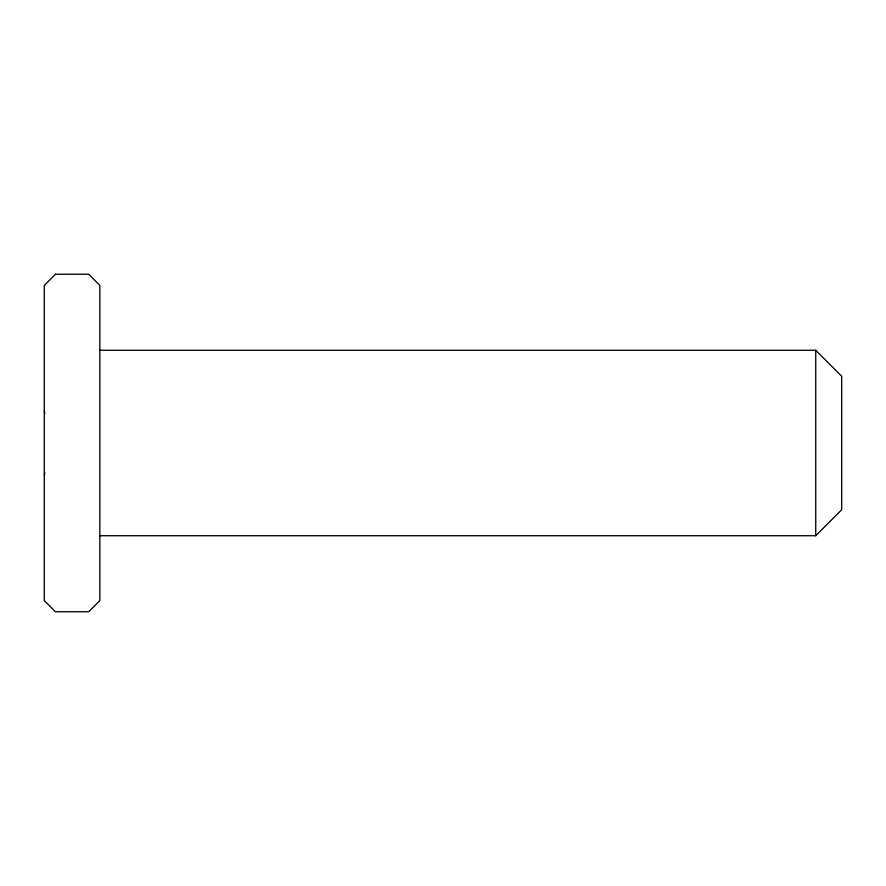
<?xml version="1.0" encoding="UTF-8"?>
<svg xmlns="http://www.w3.org/2000/svg" width="886" height="886" viewBox="0 0 886 886"><rect width="100%" height="100%" fill="white"/><g stroke="black" fill="none" stroke-linecap="round" stroke-linejoin="round"><path stroke-width="1.33" d="M44.3 475.117L44.854 472.781M99.93 535.72L815.74 535.72L841.7 509.749L841.7 376.251L815.74 350.28L99.93 350.28M44.3 410.882L44.854 413.219M815.74 350.28L815.74 535.72M55.43 274.25L44.3 285.381L44.3 600.619L55.43 611.75L88.711 611.75L99.841 600.619L99.841 285.381L88.711 274.25L55.43 274.25"/></g></svg>
